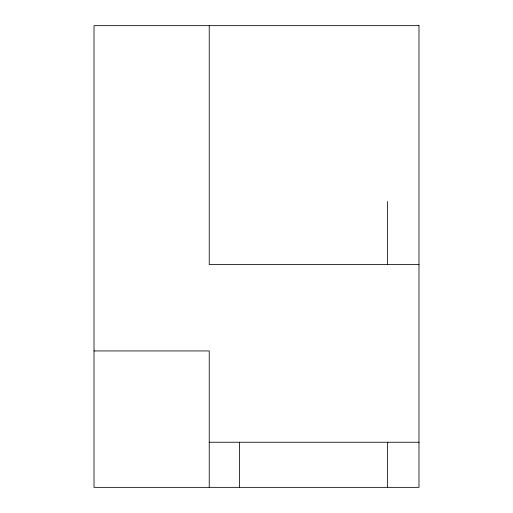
<?xml version="1.0" encoding="UTF-8"?>
<svg xmlns="http://www.w3.org/2000/svg" width="513" height="513" viewBox="0 0 513 513"><rect width="100%" height="100%" fill="white"/><g stroke="black" fill="none" stroke-linecap="round" stroke-linejoin="round"><path stroke-width="0.77" d="M418.986 264.419L209.233 264.599L209.233 25.65M94.014 350.93L209.233 350.93L209.233 487.35M209.233 442.244L418.986 442.244M388.02 442.475L387.616 442.244L387.616 487.35M387.616 201.545L387.616 264.419M239.571 442.244L239.571 487.35M418.986 25.65L94.014 25.65L94.014 487.35L418.986 487.35L418.986 25.65"/></g></svg>
